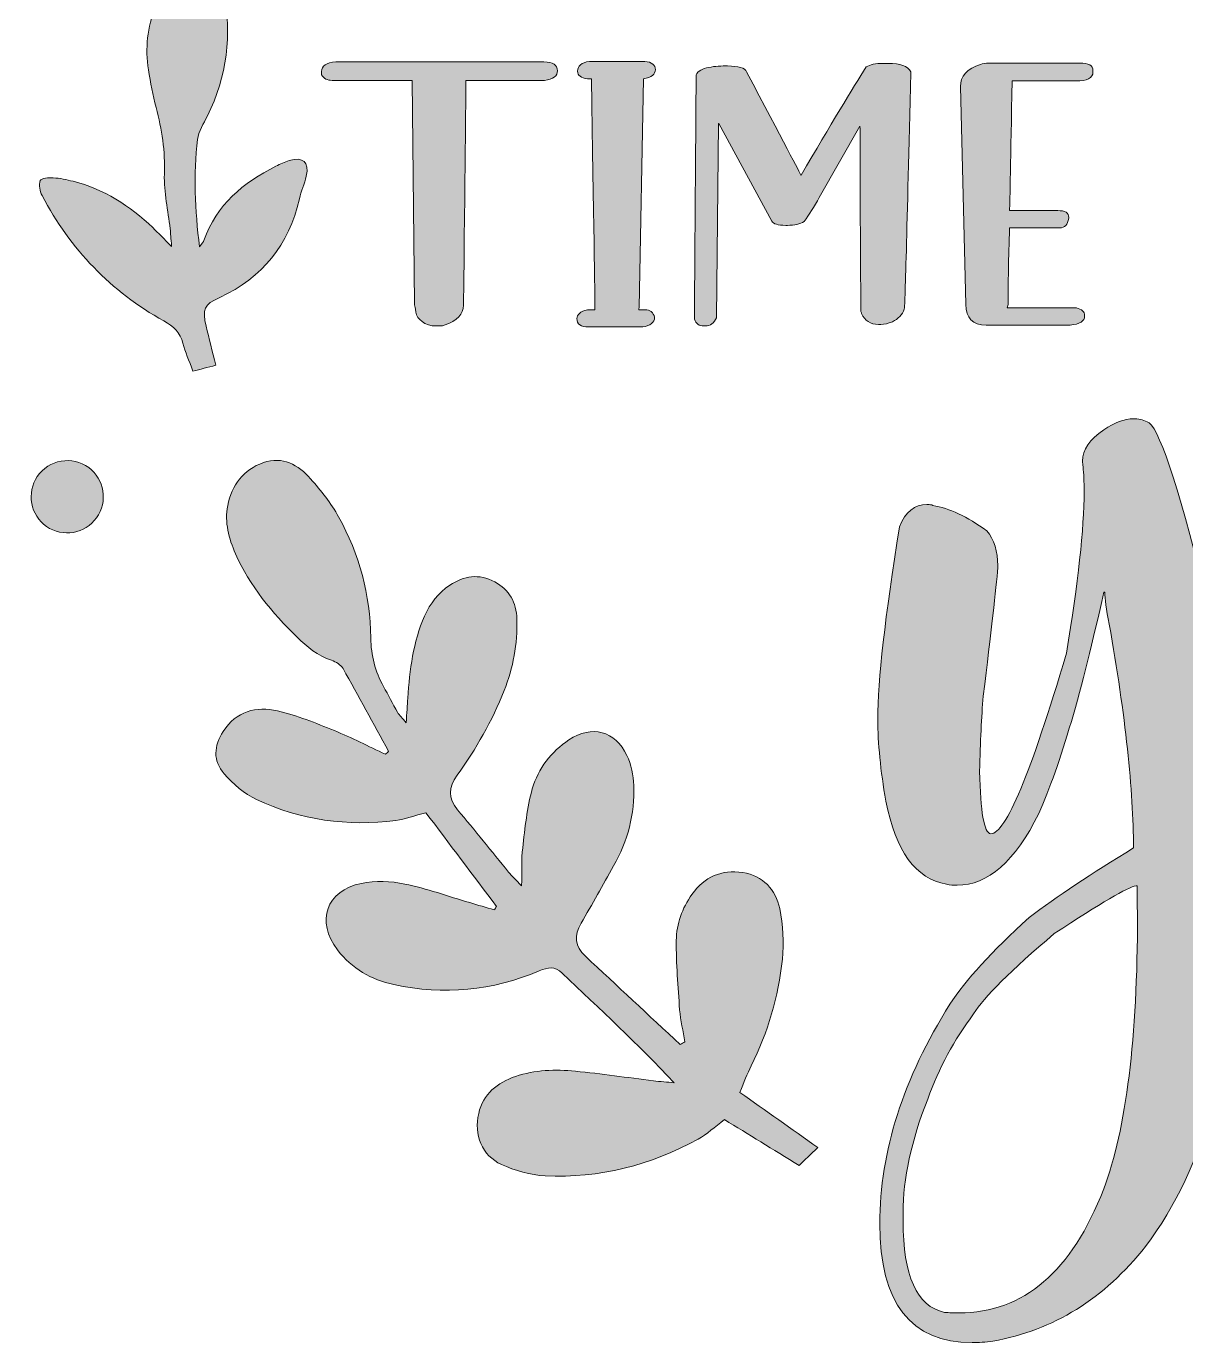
# Model space of a CAD drawing. Header units: inches. Extents: x 69 to 1011, y -1016 to -63.
# Drawn here: x 141.6 to 458.8, y -1008.9 to -648.7 of the extents above; entities that cross this region are included whole.
import ezdxf

# ---------------------------------------------------------------- set-up
doc = ezdxf.new("R2010")
doc.units = ezdxf.units.IN
doc.header["$MEASUREMENT"] = 0
doc.layers.add('Layer 1', color=7, linetype='Continuous')

# ---------------------------------------------------------------- blocks, each defined once
blk = doc.blocks.new('block 2')
at = {"layer": 'Layer 1', "true_color": 0xffffff}
h = blk.add_hatch(color=7, dxfattribs=at)
h.dxf.hatch_style = 2
edge = h.paths.add_edge_path()
edge.add_spline(control_points=[(194.49, -722.86), (206.19, -717.41), (213.46, -708.49), (216.29, -695.9), (216.76, -693.79), (217.7, -691.79), (218.17, -689.68), (219.04, -685.84), (217.34, -684.32), (213.49, -685.41), (212.22, -685.77), (211.01, -686.39), (209.81, -686.98), (200.87, -691.43), (193.62, -697.52), (190.16, -707.29), (190.01, -707.71), (189.64, -708.05), (188.93, -709.05), (187.8, -698.82), (187.19, -689.22), (188.42, -679.63), (188.7, -677.41), (190.08, -675.3), (191.1, -673.22), (196.44, -662.35), (198.02, -651.01), (195.43, -639.15), (195.04, -637.37), (194.53, -635.58), (193.86, -633.89), (192.03, -629.28), (190.07, -628.74), (185.87, -631.62), (181.61, -634.56), (178.78, -638.67), (176.9, -643.4), (174.71, -648.93), (174.02, -654.71), (174.98, -660.6), (175.54, -664.06), (176.19, -667.51), (177.07, -670.9), (178.63, -676.9), (179.61, -682.87), (179.35, -689.17), (179.15, -694.11), (180.36, -699.1), (180.92, -704.07), (181.07, -705.38), (181.13, -706.7), (181.31, -708.94), (179.21, -706.83), (177.72, -705.26), (176.15, -703.77), (169.91, -697.78), (162.82, -693.23), (154.35, -691.09), (152.57, -690.65), (150.76, -690.24), (148.94, -690.14), (147.71, -690.07), (145.6, -690.27), (145.39, -690.87), (144.98, -692.06), (145.25, -693.81), (145.87, -694.99), (153.63, -709.67), (164.7, -721.23), (179.21, -729.31), (181.92, -730.82), (183.66, -732.44), (184.42, -735.42), (185.03, -737.82), (186.09, -740.11), (187.17, -743.06), (189.23, -742.52), (191.15, -742.02), (193.4, -741.43), (192.43, -737.51), (191.54, -734.15), (190.78, -730.76), (189.71, -725.99), (190.08, -724.92), (194.49, -722.86)], knot_values=[0, 0, 0, 0, 1, 1, 1, 2, 2, 2, 3, 3, 3, 4, 4, 4, 5, 5, 5, 6, 6, 6, 7, 7, 7, 8, 8, 8, 9, 9, 9, 10, 10, 10, 11, 11, 11, 12, 12, 12, 13, 13, 13, 14, 14, 14, 15, 15, 15, 16, 16, 16, 17, 17, 17, 18, 18, 18, 19, 19, 19, 20, 20, 20, 21, 21, 21, 22, 22, 22, 23, 23, 23, 24, 24, 24, 25, 25, 25, 26, 26, 26, 27, 27, 27, 28, 28, 28, 28], degree=3, periodic=1)
h = blk.add_hatch(color=7, dxfattribs=at)
h.dxf.hatch_style = 2
edge = h.paths.add_edge_path()
edge.add_spline(control_points=[(226.27, -658.43), (223.65, -658.6), (222.33, -659.48), (222.33, -661.06), (222.33, -661.06), (222.33, -661.97), (222.33, -661.97), (222.97, -662.98), (223.93, -663.48), (225.21, -663.48), (225.21, -663.48), (247.14, -663.48), (247.14, -663.48), (247.14, -663.48), (247.8, -724.52), (247.8, -724.52), (247.8, -724.96), (247.88, -725.48), (248.05, -726.08), (248.05, -728.37), (249.58, -729.91), (252.65, -730.68), (252.65, -730.68), (254.42, -730.68), (254.42, -730.68), (255.26, -730.68), (255.76, -730.61), (255.93, -730.48), (259.44, -729.27), (261.19, -727.43), (261.19, -724.97), (261.63, -689.17), (261.84, -668.67), (261.84, -663.48), (261.84, -663.48), (283.37, -663.48), (283.37, -663.48), (285.72, -663.15), (286.91, -662.27), (286.91, -660.86), (286.91, -659.24), (285.66, -658.43), (283.17, -658.43), (283.17, -658.43), (226.27, -658.43), (226.27, -658.43)], knot_values=[0, 0, 0, 0, 1, 1, 1, 2, 2, 2, 3, 3, 3, 4, 4, 4, 5, 5, 5, 6, 6, 6, 7, 7, 7, 8, 8, 8, 9, 9, 9, 10, 10, 10, 11, 11, 11, 12, 12, 12, 13, 13, 13, 14, 14, 14, 15, 15, 15, 15], degree=3, periodic=1)
h = blk.add_hatch(color=7, dxfattribs=at)
h.dxf.hatch_style = 2
edge = h.paths.add_edge_path()
edge.add_spline(control_points=[(310.45, -663.03), (312.6, -662.62), (313.68, -661.8), (313.68, -660.55), (313.68, -659.24), (312.72, -658.48), (310.8, -658.28), (310.8, -658.28), (295.64, -658.28), (295.64, -658.28), (293.49, -658.62), (292.41, -659.51), (292.41, -660.96), (292.41, -662.14), (293.3, -662.83), (295.09, -663.03), (295.09, -663.03), (296.2, -663.03), (296.2, -663.03), (296.84, -701.5), (297.16, -722.56), (297.16, -726.23), (297.16, -726.23), (295.09, -726.23), (295.09, -726.23), (293.17, -726.74), (292.21, -727.55), (292.21, -728.66), (292.21, -730.18), (293.29, -730.93), (295.44, -730.93), (295.44, -730.93), (310.25, -730.93), (310.25, -730.93), (312.4, -730.6), (313.48, -729.72), (313.48, -728.31), (313.14, -726.93), (312.25, -726.23), (310.8, -726.23), (310.8, -726.23), (309.14, -726.23), (309.14, -726.23), (309.14, -726.1), (309.19, -725.9), (309.29, -725.63), (309.29, -725.63), (310.45, -663.03), (310.45, -663.03)], knot_values=[0, 0, 0, 0, 1, 1, 1, 2, 2, 2, 3, 3, 3, 4, 4, 4, 5, 5, 5, 6, 6, 6, 7, 7, 7, 8, 8, 8, 9, 9, 9, 10, 10, 10, 11, 11, 11, 12, 12, 12, 13, 13, 13, 14, 14, 14, 15, 15, 15, 16, 16, 16, 16], degree=3, periodic=1)
h = blk.add_hatch(color=7, dxfattribs=at)
h.dxf.hatch_style = 2
edge = h.paths.add_edge_path()
edge.add_spline(control_points=[(375.42, -730.23), (376.33, -730.23), (377.38, -729.99), (378.55, -729.52), (380.14, -728.74), (381.22, -727.6), (381.79, -726.08), (381.96, -726.08), (382.55, -704.51), (383.56, -661.36), (383.56, -661.36), (383.56, -661.11), (383.56, -661.11), (382.78, -659.59), (380.73, -658.83), (377.39, -658.83), (377.39, -658.83), (376.08, -658.83), (376.08, -658.83), (373.96, -658.83), (372.39, -659.15), (371.38, -659.79), (367.68, -665.62), (361.73, -675.49), (353.55, -689.4), (353.55, -689.4), (353.5, -689.4), (353.5, -689.4), (353.43, -689.23), (348.48, -679.8), (338.64, -661.11), (338.2, -660.06), (336.45, -659.54), (333.39, -659.54), (333.39, -659.54), (332.27, -659.54), (332.27, -659.54), (330.39, -659.54), (328.66, -659.78), (327.07, -660.25), (325.59, -660.86), (324.85, -661.43), (324.85, -661.97), (324.55, -701.44), (324.39, -723.68), (324.39, -728.66), (324.39, -728.66), (324.39, -728.81), (324.39, -728.81), (324.8, -730.06), (325.64, -730.68), (326.92, -730.68), (326.92, -730.68), (327.37, -730.68), (327.37, -730.68), (328.75, -730.68), (329.77, -729.92), (330.41, -728.41), (330.41, -728.41), (330.96, -675.25), (330.96, -675.25), (330.96, -675.25), (331.06, -675.25), (331.06, -675.25), (331.06, -675.25), (345.56, -701.98), (345.56, -701.98), (345.97, -702.76), (347.23, -703.15), (349.35, -703.15), (349.35, -703.15), (349.81, -703.15), (349.81, -703.15), (351.76, -703.15), (353.29, -702.79), (354.41, -702.08), (355.75, -700.23), (357.13, -698.04), (358.55, -695.52), (358.55, -695.52), (369.66, -676.01), (369.66, -676.01), (369.7, -677.29), (369.71, -678), (369.71, -678.13), (369.71, -693.66), (369.78, -709.76), (369.92, -726.44), (369.95, -726.77), (370.02, -727.06), (370.12, -727.3), (370.96, -729.25), (372.49, -730.23), (374.72, -730.23), (374.72, -730.23), (375.42, -730.23), (375.42, -730.23)], knot_values=[0, 0, 0, 0, 1, 1, 1, 2, 2, 2, 3, 3, 3, 4, 4, 4, 5, 5, 5, 6, 6, 6, 7, 7, 7, 8, 8, 8, 9, 9, 9, 10, 10, 10, 11, 11, 11, 12, 12, 12, 13, 13, 13, 14, 14, 14, 15, 15, 15, 16, 16, 16, 17, 17, 17, 18, 18, 18, 19, 19, 19, 20, 20, 20, 21, 21, 21, 22, 22, 22, 23, 23, 23, 24, 24, 24, 25, 25, 25, 26, 26, 26, 27, 27, 27, 28, 28, 28, 29, 29, 29, 30, 30, 30, 31, 31, 31, 32, 32, 32, 32], degree=3, periodic=1)
h = blk.add_hatch(color=7, dxfattribs=at)
h.dxf.hatch_style = 2
edge = h.paths.add_edge_path()
edge.add_spline(control_points=[(428.68, -663.64), (431.84, -663.64), (433.43, -662.81), (433.43, -661.16), (433.43, -661.16), (433.43, -660.8), (433.43, -660.8), (433.43, -659.42), (432.23, -658.73), (429.84, -658.73), (429.84, -658.73), (405.08, -658.73), (405.08, -658.73), (404, -658.73), (403.2, -658.85), (402.66, -659.09), (398.99, -660.33), (397.15, -662.36), (397.15, -665.15), (397.15, -665.15), (398.67, -724.77), (398.67, -724.77), (398.67, -728.54), (400.5, -730.43), (404.17, -730.43), (404.17, -730.43), (427.16, -730.43), (427.16, -730.43), (429.82, -730.19), (431.15, -729.38), (431.15, -728), (431.15, -728), (431.15, -727.8), (431.15, -727.8), (431.15, -726.76), (430.39, -726.07), (428.88, -725.73), (428.88, -725.73), (409.98, -725.73), (409.98, -725.73), (409.98, -725.73), (410.19, -724.77), (410.19, -724.77), (410.19, -719.08), (410.32, -712.11), (410.59, -703.85), (410.59, -703.85), (424.33, -703.85), (424.33, -703.85), (425.68, -703.85), (426.51, -702.96), (426.81, -701.17), (426.81, -701.17), (426.81, -700.97), (426.81, -700.97), (426.81, -699.73), (425.8, -699.1), (423.78, -699.1), (423.78, -699.1), (410.59, -699.1), (410.59, -699.1), (410.69, -696.85), (410.93, -685.02), (411.3, -663.64), (411.3, -663.64), (428.68, -663.64), (428.68, -663.64)], knot_values=[0, 0, 0, 0, 1, 1, 1, 2, 2, 2, 3, 3, 3, 4, 4, 4, 5, 5, 5, 6, 6, 6, 7, 7, 7, 8, 8, 8, 9, 9, 9, 10, 10, 10, 11, 11, 11, 12, 12, 12, 13, 13, 13, 14, 14, 14, 15, 15, 15, 16, 16, 16, 17, 17, 17, 18, 18, 18, 19, 19, 19, 20, 20, 20, 21, 21, 21, 22, 22, 22, 22], degree=3, periodic=1)
h = blk.add_hatch(color=7, dxfattribs=at)
h.dxf.hatch_style = 2
edge = h.paths.add_edge_path()
edge.add_spline(control_points=[(799.69, -821.47), (799.69, -821.47), (799.28, -821.47), (799.28, -821.47), (798.54, -821.47), (797.9, -821.61), (797.35, -821.89), (795.32, -821.89), (793.9, -817.7), (793.07, -809.33), (792.52, -790.47), (792.06, -779.25), (791.69, -775.66), (788.56, -764.53), (783.55, -758.96), (776.65, -758.96), (763.22, -758.96), (751.17, -778.83), (740.5, -818.57), (735.9, -842.86), (733.6, -859.28), (733.6, -867.84), (733.6, -867.84), (733.32, -867.84), (733.32, -867.84), (732.4, -862.13), (731.94, -854.22), (731.94, -844.1), (731.94, -844.1), (731.94, -841.89), (731.94, -841.89), (731.94, -841.89), (732.22, -840.51), (732.22, -840.51), (732.03, -840.24), (731.94, -839.83), (731.94, -839.27), (731.94, -839.27), (731.94, -831.96), (731.94, -831.96), (731.94, -808.96), (730.74, -795.62), (728.35, -791.94), (722.19, -784.86), (716.67, -781.32), (711.8, -781.32), (711.8, -781.32), (711.52, -781.32), (711.52, -781.32), (707.84, -781.32), (705.72, -784.63), (705.17, -791.25), (705.26, -795.58), (705.31, -798.2), (705.31, -799.12), (705.03, -808.78), (704.25, -824), (702.97, -844.79), (702.97, -844.79), (702.97, -847.69), (702.97, -847.69), (702.97, -851.57), (703.09, -855.21), (703.26, -858.75), (702.66, -861.15), (702.05, -863.88), (701.45, -867.01), (696.21, -897.83), (690.04, -913.24), (682.96, -913.24), (682.96, -913.24), (681.71, -913.24), (681.71, -913.24), (680.52, -912.59), (679.51, -911.35), (678.68, -909.51), (675.27, -895.16), (673.16, -880.26), (672.33, -864.8), (672.15, -861.68), (672.06, -858.5), (672.06, -855.28), (672.06, -838.17), (674.31, -819.08), (678.82, -798.01), (681.39, -790.75), (682.68, -785.09), (682.68, -781.04), (682.68, -781.04), (682.68, -780.21), (682.68, -780.21), (682.68, -780.21), (682.54, -778.7), (682.54, -778.7), (682.36, -774.37), (680.98, -770.69), (678.4, -767.66), (674.26, -764.44), (670.21, -762.83), (666.26, -762.83), (663.41, -762.83), (661.11, -763.93), (659.36, -766.14), (658.81, -767.61), (655.4, -778.47), (649.15, -798.7), (649.15, -798.7), (649.15, -798.98), (649.15, -798.98), (641.24, -794.01), (633.7, -791.53), (626.52, -791.53), (623.67, -791.53), (620.13, -792.36), (615.89, -794.01), (608.08, -797.14), (601.27, -805.14), (595.47, -818.02), (588.21, -837.16), (584.57, -853.4), (584.57, -866.73), (584.57, -867.57), (584.62, -868.35), (584.66, -869.14), (582.18, -874.26), (579.67, -879.17), (577.12, -883.84), (568.57, -897.92), (559.96, -904.96), (551.31, -904.96), (551.31, -904.96), (550.35, -904.96), (550.35, -904.96), (549.25, -904.96), (547.73, -904.82), (545.8, -904.54), (535.12, -900.68), (529.51, -889.32), (528.96, -870.46), (528.96, -865.22), (529.84, -858.09), (531.58, -849.07), (537.47, -850.73), (541.66, -851.55), (544.14, -851.55), (548.28, -851.55), (552.23, -850.13), (556.01, -847.28), (568.7, -835.78), (575.05, -823.77), (575.05, -811.26), (575.05, -808.96), (574.64, -806.43), (573.81, -803.67), (570.13, -792.45), (563.09, -786.84), (552.7, -786.84), (549.47, -786.84), (545.75, -787.57), (541.52, -789.04), (533.42, -791.07), (524.87, -797.92), (515.85, -809.61), (506.31, -822.94), (500.43, -836.73), (498.17, -850.97), (491.25, -853.79), (482.43, -857.7), (471.7, -862.73), (468.47, -830.54), (465.9, -810.66), (463.97, -803.12), (456.42, -773.04), (451.18, -757.63), (448.24, -756.89), (447.04, -756.34), (445.8, -756.07), (444.51, -756.07), (442.03, -756.07), (439.31, -757.08), (436.37, -759.1), (432.5, -761.68), (430.57, -764.53), (430.57, -767.66), (430.57, -768.12), (430.62, -768.62), (430.71, -769.18), (430.89, -771.11), (430.99, -773.36), (430.99, -775.94), (430.99, -786.15), (429.38, -800.91), (426.16, -820.23), (416.41, -853.17), (409.51, -869.63), (405.46, -869.63), (403.62, -869.36), (402.61, -863.65), (402.42, -852.52), (402.61, -844.43), (402.93, -837.57), (403.39, -831.96), (405.6, -814.3), (406.93, -802.57), (407.39, -796.77), (407.39, -796.77), (407.39, -796.22), (407.39, -796.22), (407.39, -792.36), (406.38, -789.18), (404.36, -786.7), (399.02, -782.84), (394.1, -780.54), (389.59, -779.8), (389.59, -779.8), (389.31, -779.66), (389.31, -779.66), (388.85, -779.57), (388.39, -779.52), (387.94, -779.52), (384.62, -779.52), (382.14, -781.55), (380.48, -785.6), (376.53, -810.16), (374.55, -827.73), (374.55, -838.31), (374.55, -844.84), (375.29, -852.29), (376.76, -860.66), (379.42, -874.37), (384.94, -881.96), (393.32, -883.43), (394.33, -883.62), (395.29, -883.71), (396.22, -883.71), (404.68, -883.71), (412.13, -877.17), (418.57, -864.11), (424.55, -850.68), (430.48, -830.49), (436.37, -803.53), (436.37, -803.53), (436.65, -803.53), (436.65, -803.53), (436.65, -805.28), (437.06, -808.18), (437.89, -812.23), (442.3, -837.34), (444.51, -857.76), (444.51, -873.5), (433.01, -880.49), (423.49, -886.83), (415.95, -892.54), (405.74, -901.83), (398.51, -909.74), (394.28, -916.27), (381.5, -936.51), (375.1, -956.52), (375.1, -976.3), (375.1, -998.01), (383.52, -1008.86), (400.35, -1008.86), (402.1, -1008.86), (403.99, -1008.73), (406.01, -1008.45), (422.57, -1005.5), (436.51, -996.86), (447.82, -982.51), (464.29, -960.61), (472.52, -930.21), (472.52, -891.3), (472.34, -883.57), (472.2, -876.9), (472.11, -871.29), (472.11, -871.29), (472.38, -870.87), (472.38, -870.87), (481.45, -866.88), (489.74, -863.01), (497.3, -859.27), (497.19, -860.97), (497.08, -862.67), (497.08, -864.39), (497.08, -882.69), (503.99, -898.29), (517.78, -911.17), (523.03, -916.5), (529.6, -919.17), (537.52, -919.17), (537.52, -919.17), (537.93, -919.17), (537.93, -919.17), (555.41, -919.17), (571.14, -906.43), (585.12, -880.95), (585.3, -880.57), (585.46, -880.23), (585.64, -879.86), (585.88, -881.08), (586.14, -882.3), (586.5, -883.57), (590.64, -892.95), (596.67, -897.64), (604.58, -897.64), (608.63, -897.64), (612.4, -896.59), (615.89, -894.47), (621.04, -889.59), (625.19, -884.12), (628.31, -878.05), (635.3, -864.25), (641.33, -848.52), (646.39, -830.86), (646.39, -830.86), (646.53, -830.86), (646.53, -830.86), (646.53, -830.86), (646.53, -830.99), (646.53, -830.99), (646.25, -835.23), (646.11, -839.32), (646.11, -843.27), (646.11, -846.13), (646.2, -848.93), (646.39, -851.69), (646.39, -851.69), (646.94, -860.94), (646.94, -860.94), (647.77, -876.12), (650.12, -889.69), (653.98, -901.64), (659.5, -916.73), (666.63, -924.27), (675.37, -924.27), (675.37, -924.27), (676.61, -924.27), (676.61, -924.27), (683.78, -924.27), (689.76, -920.04), (694.55, -911.58), (698.23, -904.4), (701.49, -895.53), (704.35, -884.95), (704.79, -882.93), (705.2, -881.02), (705.6, -879.18), (707.06, -886.64), (709.1, -892.97), (711.8, -898.06), (717.96, -906.43), (724.12, -910.61), (730.29, -910.61), (731.2, -910.61), (732.08, -910.52), (732.91, -910.34), (736.59, -909.05), (738.43, -906.94), (738.43, -903.99), (738.43, -903.99), (738.43, -902.06), (738.43, -902.06), (738.43, -902.06), (736.91, -891.85), (736.91, -891.85), (736.91, -891.85), (736.91, -888.26), (736.91, -888.26), (736.91, -875.56), (739.85, -853.85), (745.74, -823.13), (748.04, -811.17), (751.63, -799.76), (756.5, -788.91), (759.35, -782.65), (762.02, -778.61), (764.51, -776.76), (764.87, -777.78), (765.06, -779.85), (765.06, -782.97), (765.06, -782.97), (765.06, -791.53), (765.06, -791.53), (765.06, -802.02), (766.62, -810.71), (769.75, -817.61), (773.43, -825.43), (780.65, -829.34), (791.41, -829.34), (791.41, -829.34), (791.69, -829.34), (791.69, -829.34), (797.3, -829.34), (800.43, -827.59), (801.07, -824.09), (801.07, -822.81), (800.61, -821.94), (799.69, -821.47)], knot_values=[0, 0, 0, 0, 1, 1, 1, 2, 2, 2, 3, 3, 3, 4, 4, 4, 5, 5, 5, 6, 6, 6, 7, 7, 7, 8, 8, 8, 9, 9, 9, 10, 10, 10, 11, 11, 11, 12, 12, 12, 13, 13, 13, 14, 14, 14, 15, 15, 15, 16, 16, 16, 17, 17, 17, 18, 18, 18, 19, 19, 19, 20, 20, 20, 21, 21, 21, 22, 22, 22, 23, 23, 23, 24, 24, 24, 25, 25, 25, 26, 26, 26, 27, 27, 27, 28, 28, 28, 29, 29, 29, 30, 30, 30, 31, 31, 31, 32, 32, 32, 33, 33, 33, 34, 34, 34, 35, 35, 35, 36, 36, 36, 37, 37, 37, 38, 38, 38, 39, 39, 39, 40, 40, 40, 41, 41, 41, 42, 42, 42, 43, 43, 43, 44, 44, 44, 45, 45, 45, 46, 46, 46, 47, 47, 47, 48, 48, 48, 49, 49, 49, 50, 50, 50, 51, 51, 51, 52, 52, 52, 53, 53, 53, 54, 54, 54, 55, 55, 55, 56, 56, 56, 57, 57, 57, 58, 58, 58, 59, 59, 59, 60, 60, 60, 61, 61, 61, 62, 62, 62, 63, 63, 63, 64, 64, 64, 65, 65, 65, 66, 66, 66, 67, 67, 67, 68, 68, 68, 69, 69, 69, 70, 70, 70, 71, 71, 71, 72, 72, 72, 73, 73, 73, 74, 74, 74, 75, 75, 75, 76, 76, 76, 77, 77, 77, 78, 78, 78, 79, 79, 79, 80, 80, 80, 81, 81, 81, 82, 82, 82, 83, 83, 83, 84, 84, 84, 85, 85, 85, 86, 86, 86, 87, 87, 87, 88, 88, 88, 89, 89, 89, 90, 90, 90, 91, 91, 91, 92, 92, 92, 93, 93, 93, 94, 94, 94, 95, 95, 95, 96, 96, 96, 97, 97, 97, 98, 98, 98, 99, 99, 99, 100, 100, 100, 101, 101, 101, 102, 102, 102, 103, 103, 103, 104, 104, 104, 105, 105, 105, 106, 106, 106, 107, 107, 107, 108, 108, 108, 109, 109, 109, 110, 110, 110, 111, 111, 111, 112, 112, 112, 113, 113, 113, 114, 114, 114, 115, 115, 115, 116, 116, 116, 117, 117, 117, 118, 118, 118, 119, 119, 119, 120, 120, 120, 121, 121, 121, 122, 122, 122, 123, 123, 123, 124, 124, 124, 125, 125, 125, 126, 126, 126, 127, 127, 127, 128, 128, 128, 129, 129, 129, 130, 130, 130, 131, 131, 131, 132, 132, 132, 132], degree=3, periodic=1)
edge = h.paths.add_edge_path()
edge.add_spline(control_points=[(545.52, -814.85), (551.68, -806.11), (557.57, -800.5), (563.18, -798.01), (566.49, -802.98), (568.15, -807.72), (568.15, -812.23), (568.15, -814.53), (567.6, -817.7), (566.49, -821.75), (560.61, -836.47), (553.25, -843.83), (544.42, -843.83), (544.42, -843.83), (543.17, -843.83), (543.17, -843.83), (540.5, -843.83), (537.42, -842.91), (533.93, -841.07), (535.31, -833.53), (539.17, -824.79), (545.52, -814.85)], knot_values=[0, 0, 0, 0, 1, 1, 1, 2, 2, 2, 3, 3, 3, 4, 4, 4, 5, 5, 5, 6, 6, 6, 7, 7, 7, 7], degree=3, periodic=1)
edge = h.paths.add_edge_path()
edge.add_spline(control_points=[(436.37, -966.77), (427.63, -989.41), (414.43, -1000.72), (396.77, -1000.72), (395.48, -1000.72), (394.14, -1000.68), (392.77, -1000.58), (385.22, -998.93), (381.45, -990.56), (381.45, -975.47), (381.45, -975.47), (381.45, -973.26), (381.45, -973.26), (381.45, -964.06), (383.7, -953.71), (388.21, -942.21), (391.25, -933.75), (395.43, -925.98), (400.77, -918.89), (403.62, -914.3), (410.98, -906.98), (422.85, -896.95), (435.54, -888.58), (442.99, -884.21), (445.2, -883.84), (445.2, -883.84), (445.48, -883.84), (445.48, -883.84), (445.48, -886.51), (445.52, -889.18), (445.61, -891.85), (445.61, -925.52), (442.53, -950.49), (436.37, -966.77)], knot_values=[0, 0, 0, 0, 1, 1, 1, 2, 2, 2, 3, 3, 3, 4, 4, 4, 5, 5, 5, 6, 6, 6, 7, 7, 7, 8, 8, 8, 9, 9, 9, 10, 10, 10, 11, 11, 11, 11], degree=3, periodic=1)
edge = h.paths.add_edge_path()
edge.add_spline(control_points=[(645.01, -810.16), (645.01, -812.18), (644.6, -815.17), (643.77, -819.13), (630.33, -863.56), (620.35, -886.24), (613.82, -887.16), (613.82, -887.16), (613.55, -887.16), (613.55, -887.16), (611.25, -887.16), (609.78, -884.4), (609.13, -878.88), (609.13, -878.88), (608.99, -876.26), (608.99, -876.26), (608.99, -876.26), (608.86, -874.88), (608.86, -874.88), (608.86, -871.93), (609.36, -867.56), (610.37, -861.77), (619.94, -822.3), (629.6, -802.57), (639.35, -802.57), (642.02, -802.57), (643.86, -804.36), (644.87, -807.95), (644.87, -807.95), (645.01, -809.61), (645.01, -809.61), (645.01, -809.61), (645.01, -810.16), (645.01, -810.16)], knot_values=[0, 0, 0, 0, 1, 1, 1, 2, 2, 2, 3, 3, 3, 4, 4, 4, 5, 5, 5, 6, 6, 6, 7, 7, 7, 8, 8, 8, 9, 9, 9, 10, 10, 10, 11, 11, 11, 11], degree=3, periodic=1)
h = blk.add_hatch(color=7, dxfattribs=at)
h.dxf.hatch_style = 2
edge = h.paths.add_edge_path()
edge.add_spline(control_points=[(158.64, -769.41), (154.19, -766.13), (147.65, -767.26), (144.57, -771.84), (141.57, -776.3), (142.71, -782.5), (147.09, -785.53), (151.53, -788.61), (157.67, -787.54), (160.79, -783.16), (163.92, -778.75), (162.96, -772.6), (158.64, -769.41)], knot_values=[0, 0, 0, 0, 1, 1, 1, 2, 2, 2, 3, 3, 3, 4, 4, 4, 4], degree=3, periodic=1)
h = blk.add_hatch(color=7, dxfattribs=at)
h.dxf.hatch_style = 2
edge = h.paths.add_edge_path()
edge.add_spline(control_points=[(339.91, -933.12), (344.44, -923.89), (347.4, -914.16), (348.44, -903.97), (348.91, -899.4), (348.61, -894.6), (347.7, -890.09), (346.64, -884.86), (343.17, -881.12), (337.59, -880.24), (331.8, -879.33), (327.13, -881.35), (323.69, -886.2), (321, -890.01), (319.46, -894.3), (319.41, -898.83), (319.35, -905.15), (319.86, -911.48), (320.33, -917.78), (320.55, -920.71), (321.28, -923.61), (321.78, -926.52), (321.35, -926.79), (320.93, -927.05), (320.5, -927.32), (311.84, -919.25), (303.2, -911.18), (294.53, -903.12), (291.62, -900.42), (291.44, -897.47), (293.38, -894.12), (296.39, -888.92), (299.26, -883.64), (302.25, -878.43), (306.17, -871.6), (308.06, -864.21), (307.79, -856.39), (307.69, -853.63), (307.07, -850.69), (305.9, -848.2), (302.76, -841.46), (296.27, -839.76), (290.05, -843.91), (285.18, -847.16), (281.61, -851.76), (280.02, -857.29), (278.52, -862.52), (278.03, -868.06), (277.38, -873.49), (277, -876.59), (277.19, -879.76), (277.1, -883.89), (275.46, -882.16), (274.43, -881.19), (273.54, -880.11), (268.88, -874.44), (264.32, -868.69), (259.59, -863.08), (256.87, -859.86), (257.09, -856.92), (259.46, -853.61), (264.63, -846.4), (269, -838.72), (272.3, -830.46), (274.8, -824.18), (275.98, -817.66), (275.79, -810.88), (275.66, -806.29), (273.74, -802.86), (269.72, -800.68), (265.44, -798.36), (261.3, -799.05), (257.42, -801.63), (254.29, -803.71), (252.09, -806.59), (250.55, -810.05), (247.37, -817.2), (246.47, -824.8), (245.94, -832.49), (245.81, -834.48), (245.69, -836.47), (245.51, -839.27), (244.42, -837.96), (243.64, -837.24), (243.14, -836.37), (241.8, -834.06), (240.61, -831.67), (239.32, -829.33), (237.04, -825.17), (235.87, -820.89), (235.82, -816), (235.69, -804.3), (232.72, -793.16), (227.03, -782.92), (224.95, -779.17), (222.19, -775.74), (219.36, -772.5), (216, -768.64), (211.66, -766.27), (206.44, -768.07), (200.97, -769.96), (197.78, -774.23), (196.68, -779.84), (195.77, -784.42), (196.96, -788.81), (198.81, -793), (202.72, -801.85), (208.79, -809.11), (215.64, -815.81), (218.41, -818.52), (221.34, -820.89), (225.1, -822.15), (226.28, -822.55), (227.63, -823.39), (228.22, -824.42), (232.48, -831.91), (236.56, -839.5), (240.7, -847.06), (240.41, -847.33), (240.13, -847.6), (239.84, -847.88), (235.19, -845.7), (230.61, -843.33), (225.85, -841.4), (220.78, -839.34), (215.64, -837.24), (210.33, -836), (204.42, -834.61), (199.04, -836.09), (195.45, -841.62), (192.87, -845.59), (192.57, -849.57), (195.71, -853.18), (198.16, -856.01), (201.22, -858.72), (204.57, -860.27), (216.64, -865.88), (229.45, -867.68), (242.67, -865.95), (245.28, -865.61), (247.81, -864.66), (250.91, -863.85), (257.28, -872.32), (263.76, -880.91), (270.23, -889.51), (270.03, -889.82), (269.83, -890.13), (269.63, -890.44), (267.38, -889.79), (265.13, -889.13), (262.88, -888.47), (256.97, -886.73), (251.13, -884.61), (245.11, -883.37), (241.28, -882.59), (237.05, -882.42), (233.24, -883.19), (223.59, -885.15), (220.75, -893.57), (226.72, -901.41), (230.64, -906.55), (235.94, -909.54), (242.17, -910.89), (255.8, -913.85), (269.08, -912.55), (281.9, -907.14), (284.32, -906.12), (286.1, -905.79), (288.18, -907.76), (298.44, -917.5), (308.81, -927.13), (318.83, -937.74), (316.94, -937.56), (315.03, -937.44), (313.14, -937.21), (306.02, -936.34), (298.92, -935.27), (291.79, -934.58), (286.29, -934.05), (280.75, -934.24), (275.43, -936.02), (270.39, -937.71), (266.63, -940.74), (265.34, -946.19), (263.99, -951.91), (266.23, -957.71), (271.58, -960.1), (275.3, -961.77), (279.49, -963.01), (283.54, -963.2), (298.39, -963.93), (312.36, -960.31), (325.37, -953.16), (327.82, -951.82), (329.92, -949.83), (332.59, -947.84), (339.08, -951.81), (345.86, -955.97), (353.02, -960.36), (354.59, -958.87), (356.09, -957.43), (358.14, -955.48), (350.86, -950.33), (343.97, -945.46), (336.78, -940.37), (337.96, -937.61), (338.83, -935.31), (339.91, -933.12)], knot_values=[0, 0, 0, 0, 1, 1, 1, 2, 2, 2, 3, 3, 3, 4, 4, 4, 5, 5, 5, 6, 6, 6, 7, 7, 7, 8, 8, 8, 9, 9, 9, 10, 10, 10, 11, 11, 11, 12, 12, 12, 13, 13, 13, 14, 14, 14, 15, 15, 15, 16, 16, 16, 17, 17, 17, 18, 18, 18, 19, 19, 19, 20, 20, 20, 21, 21, 21, 22, 22, 22, 23, 23, 23, 24, 24, 24, 25, 25, 25, 26, 26, 26, 27, 27, 27, 28, 28, 28, 29, 29, 29, 30, 30, 30, 31, 31, 31, 32, 32, 32, 33, 33, 33, 34, 34, 34, 35, 35, 35, 36, 36, 36, 37, 37, 37, 38, 38, 38, 39, 39, 39, 40, 40, 40, 41, 41, 41, 42, 42, 42, 43, 43, 43, 44, 44, 44, 45, 45, 45, 46, 46, 46, 47, 47, 47, 48, 48, 48, 49, 49, 49, 50, 50, 50, 51, 51, 51, 52, 52, 52, 53, 53, 53, 54, 54, 54, 55, 55, 55, 56, 56, 56, 57, 57, 57, 58, 58, 58, 59, 59, 59, 60, 60, 60, 61, 61, 61, 62, 62, 62, 63, 63, 63, 64, 64, 64, 65, 65, 65, 66, 66, 66, 67, 67, 67, 68, 68, 68, 69, 69, 69, 69], degree=3, periodic=1)
at = {"layer": 'Layer 1', "lineweight": 0}
for points, knots in [([(194.49, -722.86), (206.19, -717.41), (213.46, -708.49), (216.29, -695.9), (216.76, -693.79), (217.7, -691.79), (218.17, -689.68), (219.04, -685.84), (217.34, -684.32), (213.49, -685.41), (212.22, -685.77), (211.01, -686.39), (209.81, -686.98), (200.87, -691.43), (193.62, -697.52), (190.16, -707.29), (190.01, -707.71), (189.64, -708.05), (188.93, -709.05), (187.8, -698.82), (187.19, -689.22), (188.42, -679.63), (188.7, -677.41), (190.08, -675.3), (191.1, -673.22), (196.44, -662.35), (198.02, -651.01), (195.43, -639.15), (195.04, -637.37), (194.53, -635.58), (193.86, -633.89), (192.03, -629.28), (190.07, -628.74), (185.87, -631.62), (181.61, -634.56), (178.78, -638.67), (176.9, -643.4), (174.71, -648.93), (174.02, -654.71), (174.98, -660.6), (175.54, -664.06), (176.19, -667.51), (177.07, -670.9), (178.63, -676.9), (179.61, -682.87), (179.35, -689.17), (179.15, -694.11), (180.36, -699.1), (180.92, -704.07), (181.07, -705.38), (181.13, -706.7), (181.31, -708.94), (179.21, -706.83), (177.72, -705.26), (176.15, -703.77), (169.91, -697.78), (162.82, -693.23), (154.35, -691.09), (152.57, -690.65), (150.76, -690.24), (148.94, -690.14), (147.71, -690.07), (145.6, -690.27), (145.39, -690.87), (144.98, -692.06), (145.25, -693.81), (145.87, -694.99), (153.63, -709.67), (164.7, -721.23), (179.21, -729.31), (181.92, -730.82), (183.66, -732.44), (184.42, -735.42), (185.03, -737.82), (186.09, -740.11), (187.17, -743.06), (189.23, -742.52), (191.15, -742.02), (193.4, -741.43), (192.43, -737.51), (191.54, -734.15), (190.78, -730.76), (189.71, -725.99), (190.08, -724.92), (194.49, -722.86)], [0, 0, 0, 0, 1, 1, 1, 2, 2, 2, 3, 3, 3, 4, 4, 4, 5, 5, 5, 6, 6, 6, 7, 7, 7, 8, 8, 8, 9, 9, 9, 10, 10, 10, 11, 11, 11, 12, 12, 12, 13, 13, 13, 14, 14, 14, 15, 15, 15, 16, 16, 16, 17, 17, 17, 18, 18, 18, 19, 19, 19, 20, 20, 20, 21, 21, 21, 22, 22, 22, 23, 23, 23, 24, 24, 24, 25, 25, 25, 26, 26, 26, 27, 27, 27, 28, 28, 28, 28]), ([(226.27, -658.43), (223.65, -658.6), (222.33, -659.48), (222.33, -661.06), (222.33, -661.06), (222.33, -661.97), (222.33, -661.97), (222.97, -662.98), (223.93, -663.48), (225.21, -663.48), (225.21, -663.48), (247.14, -663.48), (247.14, -663.48), (247.14, -663.48), (247.8, -724.52), (247.8, -724.52), (247.8, -724.96), (247.88, -725.48), (248.05, -726.08), (248.05, -728.37), (249.58, -729.91), (252.65, -730.68), (252.65, -730.68), (254.42, -730.68), (254.42, -730.68), (255.26, -730.68), (255.76, -730.61), (255.93, -730.48), (259.44, -729.27), (261.19, -727.43), (261.19, -724.97), (261.63, -689.17), (261.84, -668.67), (261.84, -663.48), (261.84, -663.48), (283.37, -663.48), (283.37, -663.48), (285.72, -663.15), (286.91, -662.27), (286.91, -660.86), (286.91, -659.24), (285.66, -658.43), (283.17, -658.43), (283.17, -658.43), (226.27, -658.43), (226.27, -658.43)], [0, 0, 0, 0, 1, 1, 1, 2, 2, 2, 3, 3, 3, 4, 4, 4, 5, 5, 5, 6, 6, 6, 7, 7, 7, 8, 8, 8, 9, 9, 9, 10, 10, 10, 11, 11, 11, 12, 12, 12, 13, 13, 13, 14, 14, 14, 15, 15, 15, 15]), ([(310.45, -663.03), (312.6, -662.62), (313.68, -661.8), (313.68, -660.55), (313.68, -659.24), (312.72, -658.48), (310.8, -658.28), (310.8, -658.28), (295.64, -658.28), (295.64, -658.28), (293.49, -658.62), (292.41, -659.51), (292.41, -660.96), (292.41, -662.14), (293.3, -662.83), (295.09, -663.03), (295.09, -663.03), (296.2, -663.03), (296.2, -663.03), (296.84, -701.5), (297.16, -722.56), (297.16, -726.23), (297.16, -726.23), (295.09, -726.23), (295.09, -726.23), (293.17, -726.74), (292.21, -727.55), (292.21, -728.66), (292.21, -730.18), (293.29, -730.93), (295.44, -730.93), (295.44, -730.93), (310.25, -730.93), (310.25, -730.93), (312.4, -730.6), (313.48, -729.72), (313.48, -728.31), (313.14, -726.93), (312.25, -726.23), (310.8, -726.23), (310.8, -726.23), (309.14, -726.23), (309.14, -726.23), (309.14, -726.1), (309.19, -725.9), (309.29, -725.63), (309.29, -725.63), (310.45, -663.03), (310.45, -663.03)], [0, 0, 0, 0, 1, 1, 1, 2, 2, 2, 3, 3, 3, 4, 4, 4, 5, 5, 5, 6, 6, 6, 7, 7, 7, 8, 8, 8, 9, 9, 9, 10, 10, 10, 11, 11, 11, 12, 12, 12, 13, 13, 13, 14, 14, 14, 15, 15, 15, 16, 16, 16, 16]), ([(375.42, -730.23), (376.33, -730.23), (377.38, -729.99), (378.55, -729.52), (380.14, -728.74), (381.22, -727.6), (381.79, -726.08), (381.96, -726.08), (382.55, -704.51), (383.56, -661.36), (383.56, -661.36), (383.56, -661.11), (383.56, -661.11), (382.78, -659.59), (380.73, -658.83), (377.39, -658.83), (377.39, -658.83), (376.08, -658.83), (376.08, -658.83), (373.96, -658.83), (372.39, -659.15), (371.38, -659.79), (367.68, -665.62), (361.73, -675.49), (353.55, -689.4), (353.55, -689.4), (353.5, -689.4), (353.5, -689.4), (353.43, -689.23), (348.48, -679.8), (338.64, -661.11), (338.2, -660.06), (336.45, -659.54), (333.39, -659.54), (333.39, -659.54), (332.27, -659.54), (332.27, -659.54), (330.39, -659.54), (328.66, -659.78), (327.07, -660.25), (325.59, -660.86), (324.85, -661.43), (324.85, -661.97), (324.55, -701.44), (324.39, -723.68), (324.39, -728.66), (324.39, -728.66), (324.39, -728.81), (324.39, -728.81), (324.8, -730.06), (325.64, -730.68), (326.92, -730.68), (326.92, -730.68), (327.37, -730.68), (327.37, -730.68), (328.75, -730.68), (329.77, -729.92), (330.41, -728.41), (330.41, -728.41), (330.96, -675.25), (330.96, -675.25), (330.96, -675.25), (331.06, -675.25), (331.06, -675.25), (331.06, -675.25), (345.56, -701.98), (345.56, -701.98), (345.97, -702.76), (347.23, -703.15), (349.35, -703.15), (349.35, -703.15), (349.81, -703.15), (349.81, -703.15), (351.76, -703.15), (353.29, -702.79), (354.41, -702.08), (355.75, -700.23), (357.13, -698.04), (358.55, -695.52), (358.55, -695.52), (369.66, -676.01), (369.66, -676.01), (369.7, -677.29), (369.71, -678), (369.71, -678.13), (369.71, -693.66), (369.78, -709.76), (369.92, -726.44), (369.95, -726.77), (370.02, -727.06), (370.12, -727.3), (370.96, -729.25), (372.49, -730.23), (374.72, -730.23), (374.72, -730.23), (375.42, -730.23), (375.42, -730.23)], [0, 0, 0, 0, 1, 1, 1, 2, 2, 2, 3, 3, 3, 4, 4, 4, 5, 5, 5, 6, 6, 6, 7, 7, 7, 8, 8, 8, 9, 9, 9, 10, 10, 10, 11, 11, 11, 12, 12, 12, 13, 13, 13, 14, 14, 14, 15, 15, 15, 16, 16, 16, 17, 17, 17, 18, 18, 18, 19, 19, 19, 20, 20, 20, 21, 21, 21, 22, 22, 22, 23, 23, 23, 24, 24, 24, 25, 25, 25, 26, 26, 26, 27, 27, 27, 28, 28, 28, 29, 29, 29, 30, 30, 30, 31, 31, 31, 32, 32, 32, 32]), ([(428.68, -663.64), (431.84, -663.64), (433.43, -662.81), (433.43, -661.16), (433.43, -661.16), (433.43, -660.8), (433.43, -660.8), (433.43, -659.42), (432.23, -658.73), (429.84, -658.73), (429.84, -658.73), (405.08, -658.73), (405.08, -658.73), (404, -658.73), (403.2, -658.85), (402.66, -659.09), (398.99, -660.33), (397.15, -662.36), (397.15, -665.15), (397.15, -665.15), (398.67, -724.77), (398.67, -724.77), (398.67, -728.54), (400.5, -730.43), (404.17, -730.43), (404.17, -730.43), (427.16, -730.43), (427.16, -730.43), (429.82, -730.19), (431.15, -729.38), (431.15, -728), (431.15, -728), (431.15, -727.8), (431.15, -727.8), (431.15, -726.76), (430.39, -726.07), (428.88, -725.73), (428.88, -725.73), (409.98, -725.73), (409.98, -725.73), (409.98, -725.73), (410.19, -724.77), (410.19, -724.77), (410.19, -719.08), (410.32, -712.11), (410.59, -703.85), (410.59, -703.85), (424.33, -703.85), (424.33, -703.85), (425.68, -703.85), (426.51, -702.96), (426.81, -701.17), (426.81, -701.17), (426.81, -700.97), (426.81, -700.97), (426.81, -699.73), (425.8, -699.1), (423.78, -699.1), (423.78, -699.1), (410.59, -699.1), (410.59, -699.1), (410.69, -696.85), (410.93, -685.02), (411.3, -663.64), (411.3, -663.64), (428.68, -663.64), (428.68, -663.64)], [0, 0, 0, 0, 1, 1, 1, 2, 2, 2, 3, 3, 3, 4, 4, 4, 5, 5, 5, 6, 6, 6, 7, 7, 7, 8, 8, 8, 9, 9, 9, 10, 10, 10, 11, 11, 11, 12, 12, 12, 13, 13, 13, 14, 14, 14, 15, 15, 15, 16, 16, 16, 17, 17, 17, 18, 18, 18, 19, 19, 19, 20, 20, 20, 21, 21, 21, 22, 22, 22, 22]), ([(799.69, -821.47), (799.69, -821.47), (799.28, -821.47), (799.28, -821.47), (798.54, -821.47), (797.9, -821.61), (797.35, -821.89), (795.32, -821.89), (793.9, -817.7), (793.07, -809.33), (792.52, -790.47), (792.06, -779.25), (791.69, -775.66), (788.56, -764.53), (783.55, -758.96), (776.65, -758.96), (763.22, -758.96), (751.17, -778.83), (740.5, -818.57), (735.9, -842.86), (733.6, -859.28), (733.6, -867.84), (733.6, -867.84), (733.32, -867.84), (733.32, -867.84), (732.4, -862.13), (731.94, -854.22), (731.94, -844.1), (731.94, -844.1), (731.94, -841.89), (731.94, -841.89), (731.94, -841.89), (732.22, -840.51), (732.22, -840.51), (732.03, -840.24), (731.94, -839.83), (731.94, -839.27), (731.94, -839.27), (731.94, -831.96), (731.94, -831.96), (731.94, -808.96), (730.74, -795.62), (728.35, -791.94), (722.19, -784.86), (716.67, -781.32), (711.8, -781.32), (711.8, -781.32), (711.52, -781.32), (711.52, -781.32), (707.84, -781.32), (705.72, -784.63), (705.17, -791.25), (705.26, -795.58), (705.31, -798.2), (705.31, -799.12), (705.03, -808.78), (704.25, -824), (702.97, -844.79), (702.97, -844.79), (702.97, -847.69), (702.97, -847.69), (702.97, -851.57), (703.09, -855.21), (703.26, -858.75), (702.66, -861.15), (702.05, -863.88), (701.45, -867.01), (696.21, -897.83), (690.04, -913.24), (682.96, -913.24), (682.96, -913.24), (681.71, -913.24), (681.71, -913.24), (680.52, -912.59), (679.51, -911.35), (678.68, -909.51), (675.27, -895.16), (673.16, -880.26), (672.33, -864.8), (672.15, -861.68), (672.06, -858.5), (672.06, -855.28), (672.06, -838.17), (674.31, -819.08), (678.82, -798.01), (681.39, -790.75), (682.68, -785.09), (682.68, -781.04), (682.68, -781.04), (682.68, -780.21), (682.68, -780.21), (682.68, -780.21), (682.54, -778.7), (682.54, -778.7), (682.36, -774.37), (680.98, -770.69), (678.4, -767.66), (674.26, -764.44), (670.21, -762.83), (666.26, -762.83), (663.41, -762.83), (661.11, -763.93), (659.36, -766.14), (658.81, -767.61), (655.4, -778.47), (649.15, -798.7), (649.15, -798.7), (649.15, -798.98), (649.15, -798.98), (641.24, -794.01), (633.7, -791.53), (626.52, -791.53), (623.67, -791.53), (620.13, -792.36), (615.89, -794.01), (608.08, -797.14), (601.27, -805.14), (595.47, -818.02), (588.21, -837.16), (584.57, -853.4), (584.57, -866.73), (584.57, -867.57), (584.62, -868.35), (584.66, -869.14), (582.18, -874.26), (579.67, -879.17), (577.12, -883.84), (568.57, -897.92), (559.96, -904.96), (551.31, -904.96), (551.31, -904.96), (550.35, -904.96), (550.35, -904.96), (549.25, -904.96), (547.73, -904.82), (545.8, -904.54), (535.12, -900.68), (529.51, -889.32), (528.96, -870.46), (528.96, -865.22), (529.84, -858.09), (531.58, -849.07), (537.47, -850.73), (541.66, -851.55), (544.14, -851.55), (548.28, -851.55), (552.23, -850.13), (556.01, -847.28), (568.7, -835.78), (575.05, -823.77), (575.05, -811.26), (575.05, -808.96), (574.64, -806.43), (573.81, -803.67), (570.13, -792.45), (563.09, -786.84), (552.7, -786.84), (549.47, -786.84), (545.75, -787.57), (541.52, -789.04), (533.42, -791.07), (524.87, -797.92), (515.85, -809.61), (506.31, -822.94), (500.43, -836.73), (498.17, -850.97), (491.25, -853.79), (482.43, -857.7), (471.7, -862.73), (468.47, -830.54), (465.9, -810.66), (463.97, -803.12), (456.42, -773.04), (451.18, -757.63), (448.24, -756.89), (447.04, -756.34), (445.8, -756.07), (444.51, -756.07), (442.03, -756.07), (439.31, -757.08), (436.37, -759.1), (432.5, -761.68), (430.57, -764.53), (430.57, -767.66), (430.57, -768.12), (430.62, -768.62), (430.71, -769.18), (430.89, -771.11), (430.99, -773.36), (430.99, -775.94), (430.99, -786.15), (429.38, -800.91), (426.16, -820.23), (416.41, -853.17), (409.51, -869.63), (405.46, -869.63), (403.62, -869.36), (402.61, -863.65), (402.42, -852.52), (402.61, -844.43), (402.93, -837.57), (403.39, -831.96), (405.6, -814.3), (406.93, -802.57), (407.39, -796.77), (407.39, -796.77), (407.39, -796.22), (407.39, -796.22), (407.39, -792.36), (406.38, -789.18), (404.36, -786.7), (399.02, -782.84), (394.1, -780.54), (389.59, -779.8), (389.59, -779.8), (389.31, -779.66), (389.31, -779.66), (388.85, -779.57), (388.39, -779.52), (387.94, -779.52), (384.62, -779.52), (382.14, -781.55), (380.48, -785.6), (376.53, -810.16), (374.55, -827.73), (374.55, -838.31), (374.55, -844.84), (375.29, -852.29), (376.76, -860.66), (379.42, -874.37), (384.94, -881.96), (393.32, -883.43), (394.33, -883.62), (395.29, -883.71), (396.22, -883.71), (404.68, -883.71), (412.13, -877.17), (418.57, -864.11), (424.55, -850.68), (430.48, -830.49), (436.37, -803.53), (436.37, -803.53), (436.65, -803.53), (436.65, -803.53), (436.65, -805.28), (437.06, -808.18), (437.89, -812.23), (442.3, -837.34), (444.51, -857.76), (444.51, -873.5), (433.01, -880.49), (423.49, -886.83), (415.95, -892.54), (405.74, -901.83), (398.51, -909.74), (394.28, -916.27), (381.5, -936.51), (375.1, -956.52), (375.1, -976.3), (375.1, -998.01), (383.52, -1008.86), (400.35, -1008.86), (402.1, -1008.86), (403.99, -1008.73), (406.01, -1008.45), (422.57, -1005.5), (436.51, -996.86), (447.82, -982.51), (464.29, -960.61), (472.52, -930.21), (472.52, -891.3), (472.34, -883.57), (472.2, -876.9), (472.11, -871.29), (472.11, -871.29), (472.38, -870.87), (472.38, -870.87), (481.45, -866.88), (489.74, -863.01), (497.3, -859.27), (497.19, -860.97), (497.08, -862.67), (497.08, -864.39), (497.08, -882.69), (503.99, -898.29), (517.78, -911.17), (523.03, -916.5), (529.6, -919.17), (537.52, -919.17), (537.52, -919.17), (537.93, -919.17), (537.93, -919.17), (555.41, -919.17), (571.14, -906.43), (585.12, -880.95), (585.3, -880.57), (585.46, -880.23), (585.64, -879.86), (585.88, -881.08), (586.14, -882.3), (586.5, -883.57), (590.64, -892.95), (596.67, -897.64), (604.58, -897.64), (608.63, -897.64), (612.4, -896.59), (615.89, -894.47), (621.04, -889.59), (625.19, -884.12), (628.31, -878.05), (635.3, -864.25), (641.33, -848.52), (646.39, -830.86), (646.39, -830.86), (646.53, -830.86), (646.53, -830.86), (646.53, -830.86), (646.53, -830.99), (646.53, -830.99), (646.25, -835.23), (646.11, -839.32), (646.11, -843.27), (646.11, -846.13), (646.2, -848.93), (646.39, -851.69), (646.39, -851.69), (646.94, -860.94), (646.94, -860.94), (647.77, -876.12), (650.12, -889.69), (653.98, -901.64), (659.5, -916.73), (666.63, -924.27), (675.37, -924.27), (675.37, -924.27), (676.61, -924.27), (676.61, -924.27), (683.78, -924.27), (689.76, -920.04), (694.55, -911.58), (698.23, -904.4), (701.49, -895.53), (704.35, -884.95), (704.79, -882.93), (705.2, -881.02), (705.6, -879.18), (707.06, -886.64), (709.1, -892.97), (711.8, -898.06), (717.96, -906.43), (724.12, -910.61), (730.29, -910.61), (731.2, -910.61), (732.08, -910.52), (732.91, -910.34), (736.59, -909.05), (738.43, -906.94), (738.43, -903.99), (738.43, -903.99), (738.43, -902.06), (738.43, -902.06), (738.43, -902.06), (736.91, -891.85), (736.91, -891.85), (736.91, -891.85), (736.91, -888.26), (736.91, -888.26), (736.91, -875.56), (739.85, -853.85), (745.74, -823.13), (748.04, -811.17), (751.63, -799.76), (756.5, -788.91), (759.35, -782.65), (762.02, -778.61), (764.51, -776.76), (764.87, -777.78), (765.06, -779.85), (765.06, -782.97), (765.06, -782.97), (765.06, -791.53), (765.06, -791.53), (765.06, -802.02), (766.62, -810.71), (769.75, -817.61), (773.43, -825.43), (780.65, -829.34), (791.41, -829.34), (791.41, -829.34), (791.69, -829.34), (791.69, -829.34), (797.3, -829.34), (800.43, -827.59), (801.07, -824.09), (801.07, -822.81), (800.61, -821.94), (799.69, -821.47)], [0, 0, 0, 0, 1, 1, 1, 2, 2, 2, 3, 3, 3, 4, 4, 4, 5, 5, 5, 6, 6, 6, 7, 7, 7, 8, 8, 8, 9, 9, 9, 10, 10, 10, 11, 11, 11, 12, 12, 12, 13, 13, 13, 14, 14, 14, 15, 15, 15, 16, 16, 16, 17, 17, 17, 18, 18, 18, 19, 19, 19, 20, 20, 20, 21, 21, 21, 22, 22, 22, 23, 23, 23, 24, 24, 24, 25, 25, 25, 26, 26, 26, 27, 27, 27, 28, 28, 28, 29, 29, 29, 30, 30, 30, 31, 31, 31, 32, 32, 32, 33, 33, 33, 34, 34, 34, 35, 35, 35, 36, 36, 36, 37, 37, 37, 38, 38, 38, 39, 39, 39, 40, 40, 40, 41, 41, 41, 42, 42, 42, 43, 43, 43, 44, 44, 44, 45, 45, 45, 46, 46, 46, 47, 47, 47, 48, 48, 48, 49, 49, 49, 50, 50, 50, 51, 51, 51, 52, 52, 52, 53, 53, 53, 54, 54, 54, 55, 55, 55, 56, 56, 56, 57, 57, 57, 58, 58, 58, 59, 59, 59, 60, 60, 60, 61, 61, 61, 62, 62, 62, 63, 63, 63, 64, 64, 64, 65, 65, 65, 66, 66, 66, 67, 67, 67, 68, 68, 68, 69, 69, 69, 70, 70, 70, 71, 71, 71, 72, 72, 72, 73, 73, 73, 74, 74, 74, 75, 75, 75, 76, 76, 76, 77, 77, 77, 78, 78, 78, 79, 79, 79, 80, 80, 80, 81, 81, 81, 82, 82, 82, 83, 83, 83, 84, 84, 84, 85, 85, 85, 86, 86, 86, 87, 87, 87, 88, 88, 88, 89, 89, 89, 90, 90, 90, 91, 91, 91, 92, 92, 92, 93, 93, 93, 94, 94, 94, 95, 95, 95, 96, 96, 96, 97, 97, 97, 98, 98, 98, 99, 99, 99, 100, 100, 100, 101, 101, 101, 102, 102, 102, 103, 103, 103, 104, 104, 104, 105, 105, 105, 106, 106, 106, 107, 107, 107, 108, 108, 108, 109, 109, 109, 110, 110, 110, 111, 111, 111, 112, 112, 112, 113, 113, 113, 114, 114, 114, 115, 115, 115, 116, 116, 116, 117, 117, 117, 118, 118, 118, 119, 119, 119, 120, 120, 120, 121, 121, 121, 122, 122, 122, 123, 123, 123, 124, 124, 124, 125, 125, 125, 126, 126, 126, 127, 127, 127, 128, 128, 128, 129, 129, 129, 130, 130, 130, 131, 131, 131, 132, 132, 132, 132]), ([(158.64, -769.41), (154.19, -766.13), (147.65, -767.26), (144.57, -771.84), (141.57, -776.3), (142.71, -782.5), (147.09, -785.53), (151.53, -788.61), (157.67, -787.54), (160.79, -783.16), (163.92, -778.75), (162.96, -772.6), (158.64, -769.41)], [0, 0, 0, 0, 1, 1, 1, 2, 2, 2, 3, 3, 3, 4, 4, 4, 4]), ([(339.91, -933.12), (344.44, -923.89), (347.4, -914.16), (348.44, -903.97), (348.91, -899.4), (348.61, -894.6), (347.7, -890.09), (346.64, -884.86), (343.17, -881.12), (337.59, -880.24), (331.8, -879.33), (327.13, -881.35), (323.69, -886.2), (321, -890.01), (319.46, -894.3), (319.41, -898.83), (319.35, -905.15), (319.86, -911.48), (320.33, -917.78), (320.55, -920.71), (321.28, -923.61), (321.78, -926.52), (321.35, -926.79), (320.93, -927.05), (320.5, -927.32), (311.84, -919.25), (303.2, -911.18), (294.53, -903.12), (291.62, -900.42), (291.44, -897.47), (293.38, -894.12), (296.39, -888.92), (299.26, -883.64), (302.25, -878.43), (306.17, -871.6), (308.06, -864.21), (307.79, -856.39), (307.69, -853.63), (307.07, -850.69), (305.9, -848.2), (302.76, -841.46), (296.27, -839.76), (290.05, -843.91), (285.18, -847.16), (281.61, -851.76), (280.02, -857.29), (278.52, -862.52), (278.03, -868.06), (277.38, -873.49), (277, -876.59), (277.19, -879.76), (277.1, -883.89), (275.46, -882.16), (274.43, -881.19), (273.54, -880.11), (268.88, -874.44), (264.32, -868.69), (259.59, -863.08), (256.87, -859.86), (257.09, -856.92), (259.46, -853.61), (264.63, -846.4), (269, -838.72), (272.3, -830.46), (274.8, -824.18), (275.98, -817.66), (275.79, -810.88), (275.66, -806.29), (273.74, -802.86), (269.72, -800.68), (265.44, -798.36), (261.3, -799.05), (257.42, -801.63), (254.29, -803.71), (252.09, -806.59), (250.55, -810.05), (247.37, -817.2), (246.47, -824.8), (245.94, -832.49), (245.81, -834.48), (245.69, -836.47), (245.51, -839.27), (244.42, -837.96), (243.64, -837.24), (243.14, -836.37), (241.8, -834.06), (240.61, -831.67), (239.32, -829.33), (237.04, -825.17), (235.87, -820.89), (235.82, -816), (235.69, -804.3), (232.72, -793.16), (227.03, -782.92), (224.95, -779.17), (222.19, -775.74), (219.36, -772.5), (216, -768.64), (211.66, -766.27), (206.44, -768.07), (200.97, -769.96), (197.78, -774.23), (196.68, -779.84), (195.77, -784.42), (196.96, -788.81), (198.81, -793), (202.72, -801.85), (208.79, -809.11), (215.64, -815.81), (218.41, -818.52), (221.34, -820.89), (225.1, -822.15), (226.28, -822.55), (227.63, -823.39), (228.22, -824.42), (232.48, -831.91), (236.56, -839.5), (240.7, -847.06), (240.41, -847.33), (240.13, -847.6), (239.84, -847.88), (235.19, -845.7), (230.61, -843.33), (225.85, -841.4), (220.78, -839.34), (215.64, -837.24), (210.33, -836), (204.42, -834.61), (199.04, -836.09), (195.45, -841.62), (192.87, -845.59), (192.57, -849.57), (195.71, -853.18), (198.16, -856.01), (201.22, -858.72), (204.57, -860.27), (216.64, -865.88), (229.45, -867.68), (242.67, -865.95), (245.28, -865.61), (247.81, -864.66), (250.91, -863.85), (257.28, -872.32), (263.76, -880.91), (270.23, -889.51), (270.03, -889.82), (269.83, -890.13), (269.63, -890.44), (267.38, -889.79), (265.13, -889.13), (262.88, -888.47), (256.97, -886.73), (251.13, -884.61), (245.11, -883.37), (241.28, -882.59), (237.05, -882.42), (233.24, -883.19), (223.59, -885.15), (220.75, -893.57), (226.72, -901.41), (230.64, -906.55), (235.94, -909.54), (242.17, -910.89), (255.8, -913.85), (269.08, -912.55), (281.9, -907.14), (284.32, -906.12), (286.1, -905.79), (288.18, -907.76), (298.44, -917.5), (308.81, -927.13), (318.83, -937.74), (316.94, -937.56), (315.03, -937.44), (313.14, -937.21), (306.02, -936.34), (298.92, -935.27), (291.79, -934.58), (286.29, -934.05), (280.75, -934.24), (275.43, -936.02), (270.39, -937.71), (266.63, -940.74), (265.34, -946.19), (263.99, -951.91), (266.23, -957.71), (271.58, -960.1), (275.3, -961.77), (279.49, -963.01), (283.54, -963.2), (298.39, -963.93), (312.36, -960.31), (325.37, -953.16), (327.82, -951.82), (329.92, -949.83), (332.59, -947.84), (339.08, -951.81), (345.86, -955.97), (353.02, -960.36), (354.59, -958.87), (356.09, -957.43), (358.14, -955.48), (350.86, -950.33), (343.97, -945.46), (336.78, -940.37), (337.96, -937.61), (338.83, -935.31), (339.91, -933.12)], [0, 0, 0, 0, 1, 1, 1, 2, 2, 2, 3, 3, 3, 4, 4, 4, 5, 5, 5, 6, 6, 6, 7, 7, 7, 8, 8, 8, 9, 9, 9, 10, 10, 10, 11, 11, 11, 12, 12, 12, 13, 13, 13, 14, 14, 14, 15, 15, 15, 16, 16, 16, 17, 17, 17, 18, 18, 18, 19, 19, 19, 20, 20, 20, 21, 21, 21, 22, 22, 22, 23, 23, 23, 24, 24, 24, 25, 25, 25, 26, 26, 26, 27, 27, 27, 28, 28, 28, 29, 29, 29, 30, 30, 30, 31, 31, 31, 32, 32, 32, 33, 33, 33, 34, 34, 34, 35, 35, 35, 36, 36, 36, 37, 37, 37, 38, 38, 38, 39, 39, 39, 40, 40, 40, 41, 41, 41, 42, 42, 42, 43, 43, 43, 44, 44, 44, 45, 45, 45, 46, 46, 46, 47, 47, 47, 48, 48, 48, 49, 49, 49, 50, 50, 50, 51, 51, 51, 52, 52, 52, 53, 53, 53, 54, 54, 54, 55, 55, 55, 56, 56, 56, 57, 57, 57, 58, 58, 58, 59, 59, 59, 60, 60, 60, 61, 61, 61, 62, 62, 62, 63, 63, 63, 64, 64, 64, 65, 65, 65, 66, 66, 66, 67, 67, 67, 68, 68, 68, 69, 69, 69, 69]), ([(436.37, -966.77), (427.63, -989.41), (414.43, -1000.72), (396.77, -1000.72), (395.48, -1000.72), (394.14, -1000.68), (392.77, -1000.58), (385.22, -998.93), (381.45, -990.56), (381.45, -975.47), (381.45, -975.47), (381.45, -973.26), (381.45, -973.26), (381.45, -964.06), (383.7, -953.71), (388.21, -942.21), (391.25, -933.75), (395.43, -925.98), (400.77, -918.89), (403.62, -914.3), (410.98, -906.98), (422.85, -896.95), (435.54, -888.58), (442.99, -884.21), (445.2, -883.84), (445.2, -883.84), (445.48, -883.84), (445.48, -883.84), (445.48, -886.51), (445.52, -889.18), (445.61, -891.85), (445.61, -925.52), (442.53, -950.49), (436.37, -966.77)], [0, 0, 0, 0, 1, 1, 1, 2, 2, 2, 3, 3, 3, 4, 4, 4, 5, 5, 5, 6, 6, 6, 7, 7, 7, 8, 8, 8, 9, 9, 9, 10, 10, 10, 11, 11, 11, 11])]:
    blk.add_open_spline(points, degree=3, knots=knots, dxfattribs=at)

msp = doc.modelspace()

# ---------------------------------------------------------------- block references
at = {"layer": 'Layer 1'}
msp.add_blockref('block 2', (0, 0), dxfattribs=at)

doc.saveas('drawing.dxf')
